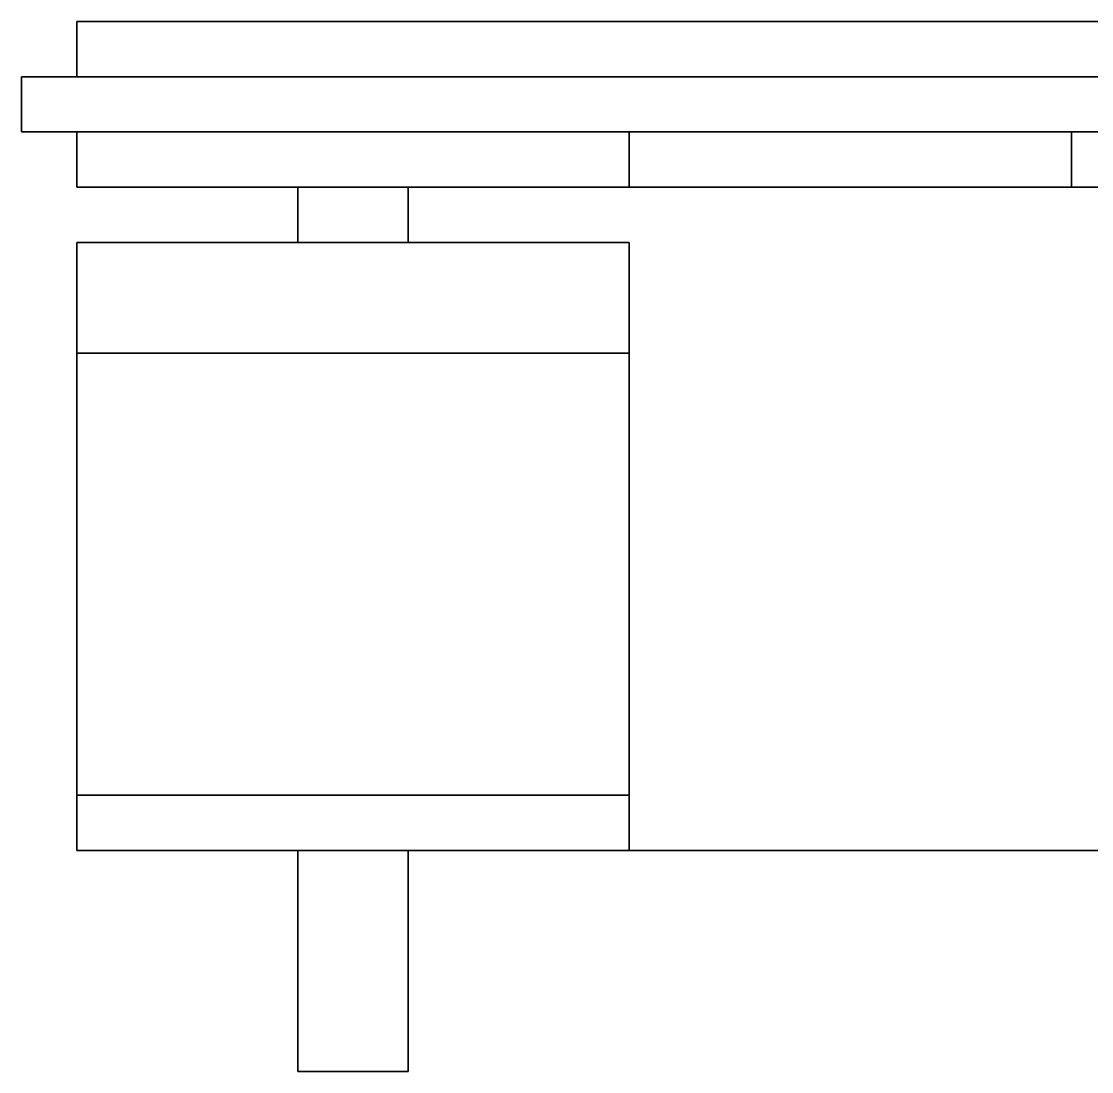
# Model space of a CAD drawing. Extents: x -42728 to 99010, y -18674 to 47645.
# Drawn here: x 70475 to 71017, y 30794 to 31326 of the extents above; entities that cross this region are included whole.
import ezdxf

# ---------------------------------------------------------------- set-up
doc = ezdxf.new("R2010")
doc.units = 0
doc.header["$LTSCALE"] = 100
doc.header["$MEASUREMENT"] = 0
doc.layers.get('0').update_dxf_attribs({"linetype": 'CONTINUOUS'})
doc.layers.add('00-ELE', color=2, linetype='CONTINUOUS')

# ---------------------------------------------------------------- blocks, each defined once
blk = doc.blocks.new('A$C41E8769F')
at = {"color": 7, "linetype": 'Continuous'}
for p, q in [((43, 19), (1, 19)), ((1, 19), (1, 19)), ((1, 19), (37, 19)), ((1, 18), (1, 19)), ((1, 19), (1, 19)), ((1, 19), (1, 18)), ((1, 19), (37, 19)), ((1, 19), (1, 18)), ((1, 19), (1, 19)), ((1, 19), (1, 19)), ((1, 19), (1, 19)), ((1, 19), (1, 19)), ((1, 19), (1, 18)), ((1, 19), (1, 19)), ((1, 19), (1, 19)), ((1, 19), (1, 18)), ((1, 18), (1, 19)), ((1, 18), (1, 19)), ((1, 19), (1, 19)), ((1, 19), (1, 19)), ((1, 19), (1, 19)), ((1, 19), (1, 19)), ((43, 19), (1, 19)), ((1, 18), (1, 19)), ((1, 19), (1, 19)), ((1, 19), (1, 19)), ((1, 19), (1, 19)), ((1, 19), (1, 19)), ((1, 19), (1, 18)), ((1, 19), (1, 19)), ((1, 19), (1, 19)), ((1, 19), (1, 18)), ((1, 18), (1, 19)), ((1, 18), (1, 19)), ((1, 19), (1, 19)), ((1, 19), (1, 19)), ((1, 19), (1, 19)), ((1, 19), (1, 19)), ((0, 18), (0, 18)), ((0, 18), (0, 18)), ((0, 18), (0, 18)), ((0, 18), (0, 18)), ((0, 18), (0, 18)), ((0, 18), (0, 18)), ((0, 18), (0, 18)), ((0, 18), (0, 18)), ((0, 18), (0, 18)), ((0, 18), (0, 18)), ((0, 18), (0, 18)), ((0, 18), (0, 18)), ((0, 18), (0, 18)), ((1, 18), (0, 18)), ((0, 18), (0, 18)), ((0, 18), (1, 18)), ((0, 18), (0, 18)), ((0, 18), (0, 18)), ((0, 18), (0, 18)), ((0, 17), (0, 18)), ((0, 17), (0, 18)), ((0, 18), (0, 18)), ((1, 18), (0, 18)), ((0, 18), (0, 18)), ((0, 18), (1, 18)), ((0, 18), (0, 18)), ((0, 18), (0, 18)), ((0, 18), (0, 18)), ((0, 18), (0, 18)), ((1, 18), (0, 18)), ((1, 18), (0, 18)), ((0, 18), (0, 18)), ((0, 18), (0, 17)), ((0, 17), (0, 18)), ((0, 17), (0, 18)), ((0, 18), (0, 18)), ((1, 18), (0, 18)), ((1, 18), (0, 18)), ((0, 18), (1, 18)), ((1, 18), (0, 18)), ((1, 18), (0, 18)), ((0, 18), (0, 18)), ((1, 18), (0, 18)), ((0, 18), (1, 18)), ((1, 18), (0, 18)), ((0, 18), (0, 18)), ((0, 18), (1, 18)), ((1, 18), (0, 18)), ((0, 18), (0, 18)), ((0, 18), (0, 18)), ((0, 18), (1, 18)), ((0, 18), (0, 18)), ((0, 18), (0, 18)), ((0, 18), (0, 18)), ((0, 18), (0, 18)), ((0, 18), (0, 18)), ((0, 18), (0, 18)), ((0, 18), (0, 18)), ((0, 18), (0, 18)), ((0, 18), (0, 18)), ((0, 18), (0, 18)), ((0, 18), (0, 18)), ((0, 18), (0, 18)), ((0, 18), (0, 18)), ((0, 18), (0, 18)), ((0, 18), (0, 18)), ((0, 18), (0, 18)), ((0, 18), (0, 18)), ((0, 18), (0, 18)), ((0, 18), (0, 18)), ((0, 18), (0, 18)), ((0, 18), (0, 18)), ((1, 18), (0, 18)), ((0, 18), (0, 18)), ((0, 18), (0, 18)), ((0, 18), (1, 18)), ((0, 18), (0, 18)), ((0, 18), (0, 17)), ((0, 17), (0, 18)), ((0, 18), (0, 17)), ((0, 18), (1, 18)), ((1, 18), (0, 18)), ((1, 18), (0, 18)), ((1, 18), (0, 18)), ((1, 18), (0, 18)), ((0, 18), (0, 18)), ((0, 18), (1, 18)), ((1, 18), (0, 18)), ((1, 18), (0, 18)), ((0, 18), (0, 18)), ((0, 18), (1, 18)), ((0, 18), (0, 18)), ((0, 18), (0, 18)), ((0, 18), (1, 18)), ((1, 18), (0, 18)), ((0, 18), (0, 18)), ((0, 18), (0, 18)), ((0, 18), (0, 18)), ((0, 18), (0, 18)), ((0, 18), (0, 18)), ((0, 18), (0, 18)), ((0, 18), (1, 18)), ((1, 18), (0, 18)), ((0, 18), (0, 18)), ((0, 18), (0, 18)), ((0, 18), (0, 18)), ((0, 18), (0, 18)), ((0, 18), (0, 18)), ((0, 18), (0, 18)), ((0, 18), (0, 18)), ((0, 18), (0, 18)), ((0, 18), (0, 18)), ((0, 18), (0, 18)), ((0, 18), (0, 18)), ((1, 18), (1, 18)), ((1, 18), (1, 18)), ((1, 18), (1, 18)), ((1, 18), (1, 18)), ((1, 18), (38, 18)), ((38, 18), (1, 18)), ((1, 18), (1, 18)), ((1, 18), (1, 18)), ((1, 18), (1, 18)), ((1, 18), (1, 18)), ((1, 18), (1, 18)), ((1, 18), (1, 18)), ((1, 18), (38, 18)), ((1, 18), (1, 18)), ((1, 18), (1, 18)), ((1, 18), (1, 18)), ((11, 18), (1, 18)), ((1, 18), (1, 18)), ((1, 18), (1, 18)), ((1, 18), (1, 18)), ((1, 18), (11, 18)), ((38, 18), (1, 18)), ((1, 18), (1, 18)), ((38, 18), (1, 18)), ((1, 18), (1, 18)), ((1, 18), (38, 18)), ((38, 18), (1, 18)), ((1, 18), (38, 18)), ((1, 18), (1, 18)), ((1, 18), (1, 18)), ((1, 18), (1, 18)), ((1, 18), (1, 18)), ((1, 18), (1, 18)), ((1, 18), (1, 18)), ((1, 18), (1, 18)), ((1, 18), (1, 18)), ((1, 18), (1, 18)), ((1, 18), (1, 18)), ((1, 18), (1, 18)), ((1, 18), (1, 18)), ((1, 18), (1, 18)), ((1, 18), (1, 18)), ((1, 18), (1, 18)), ((1, 18), (1, 18)), ((1, 18), (1, 18)), ((1, 18), (1, 18)), ((1, 18), (1, 18)), ((1, 18), (1, 18)), ((1, 18), (1, 18)), ((1, 18), (1, 18)), ((1, 18), (1, 18)), ((1, 18), (1, 18)), ((1, 18), (1, 18)), ((1, 18), (1, 18)), ((1, 18), (1, 18)), ((1, 18), (1, 18)), ((1, 18), (1, 18)), ((1, 18), (1, 18)), ((1, 18), (1, 18)), ((1, 18), (1, 18)), ((1, 18), (1, 18)), ((1, 18), (1, 18)), ((1, 18), (1, 18)), ((1, 18), (1, 18)), ((1, 18), (1, 18)), ((1, 18), (1, 18)), ((1, 18), (1, 18)), ((1, 18), (43, 18)), ((43, 18), (1, 18)), ((1, 18), (1, 18)), ((1, 18), (1, 18)), ((1, 18), (1, 18)), ((1, 18), (1, 18)), ((1, 18), (1, 18)), ((43, 18), (1, 18)), ((43, 18), (1, 18)), ((1, 18), (43, 18)), ((1, 18), (1, 18)), ((1, 18), (1, 18)), ((1, 18), (1, 18)), ((1, 18), (1, 18)), ((1, 18), (1, 18)), ((1, 18), (1, 18)), ((1, 18), (43, 18)), ((1, 18), (1, 18)), ((1, 18), (43, 18)), ((43, 18), (1, 18)), ((1, 18), (43, 18)), ((1, 18), (1, 18)), ((1, 18), (1, 18)), ((43, 18), (1, 18)), ((1, 18), (1, 18)), ((1, 18), (1, 18)), ((1, 18), (1, 18)), ((1, 18), (1, 18)), ((1, 18), (1, 18)), ((1, 18), (1, 18)), ((1, 18), (1, 18)), ((1, 18), (1, 18)), ((1, 18), (1, 18)), ((1, 18), (1, 18)), ((1, 18), (1, 18)), ((1, 18), (1, 18)), ((1, 18), (1, 18)), ((1, 18), (1, 18)), ((1, 18), (1, 18)), ((1, 18), (1, 18)), ((1, 18), (1, 18)), ((1, 18), (1, 18)), ((1, 18), (1, 18)), ((1, 18), (1, 18)), ((1, 18), (1, 18)), ((1, 18), (1, 18)), ((1, 18), (1, 18)), ((1, 18), (1, 18)), ((1, 18), (1, 18)), ((1, 18), (1, 18)), ((1, 18), (1, 18)), ((1, 18), (1, 18)), ((1, 18), (1, 18)), ((1, 18), (1, 18)), ((1, 18), (1, 18)), ((1, 18), (1, 18)), ((1, 18), (1, 18)), ((1, 18), (1, 18)), ((1, 18), (1, 18)), ((1, 18), (1, 18)), ((1, 18), (1, 18)), ((6, 18), (5, 18)), ((5, 18), (6, 18)), ((5, 18), (5, 18)), ((5, 18), (5, 18)), ((5, 18), (5, 18)), ((5, 18), (5, 18)), ((5, 18), (5, 18)), ((7, 18), (5, 18)), ((5, 18), (6, 18)), ((5, 18), (7, 18)), ((7, 18), (5, 18)), ((5, 18), (7, 18)), ((5, 18), (6, 18)), ((6, 18), (6, 18)), ((6, 18), (6, 18)), ((6, 18), (6, 18)), ((7, 18), (7, 18)), ((7, 18), (7, 18)), ((7, 18), (7, 18)), ((11, 18), (11, 18)), ((19, 18), (11, 18)), ((19, 18), (11, 18)), ((11, 18), (11, 18)), ((19, 18), (11, 18)), ((11, 18), (11, 18)), ((11, 18), (11, 18)), ((11, 18), (11, 18)), ((11, 18), (11, 18)), ((11, 18), (19, 18)), ((11, 18), (11, 18)), ((19, 18), (11, 18)), ((11, 18), (11, 18)), ((19, 18), (11, 18)), ((19, 18), (19, 18)), ((19, 18), (28, 18)), ((28, 18), (19, 18)), ((19, 18), (19, 18)), ((19, 18), (19, 18)), ((19, 18), (19, 18)), ((19, 18), (19, 18)), ((19, 18), (19, 18)), ((0, 17), (0, 17)), ((0, 17), (0, 17)), ((0, 17), (0, 17)), ((0, 17), (0, 17)), ((0, 17), (0, 17)), ((0, 17), (1, 17)), ((1, 17), (0, 17)), ((0, 17), (0, 17)), ((1, 17), (0, 17)), ((0, 17), (0, 17)), ((1, 17), (0, 17)), ((0, 17), (1, 17)), ((1, 17), (0, 17)), ((0, 17), (0, 17)), ((0, 17), (0, 17)), ((0, 17), (1, 17)), ((1, 17), (0, 17)), ((0, 17), (1, 17)), ((1, 17), (0, 17)), ((0, 17), (0, 17)), ((0, 17), (1, 17)), ((0, 17), (0, 17)), ((0, 17), (0, 17)), ((0, 17), (0, 17)), ((0, 17), (0, 17)), ((0, 17), (0, 17)), ((0, 17), (0, 17)), ((0, 17), (0, 17)), ((0, 17), (0, 17)), ((0, 17), (0, 17)), ((1, 17), (0, 17)), ((0, 17), (0, 17)), ((0, 17), (0, 17)), ((0, 17), (1, 17)), ((0, 17), (0, 17)), ((0, 17), (0, 17)), ((0, 17), (0, 17)), ((0, 17), (0, 17)), ((0, 17), (0, 17)), ((0, 17), (0, 17)), ((0, 17), (1, 17)), ((1, 17), (0, 17)), ((0, 17), (0, 17)), ((0, 17), (0, 17)), ((0, 17), (1, 17)), ((1, 17), (0, 17)), ((0, 17), (0, 17)), ((0, 17), (1, 17)), ((1, 17), (0, 17)), ((0, 17), (1, 17)), ((0, 17), (0, 17)), ((0, 17), (0, 17)), ((0, 17), (1, 17)), ((1, 17), (0, 17)), ((0, 17), (0, 17)), ((0, 17), (0, 17)), ((0, 17), (0, 17)), ((0, 17), (0, 17)), ((0, 17), (0, 17)), ((0, 17), (0, 17)), ((0, 17), (0, 17)), ((0, 17), (0, 17)), ((0, 17), (0, 17)), ((0, 17), (0, 17)), ((0, 17), (0, 17)), ((0, 17), (0, 17)), ((0, 17), (0, 17)), ((0, 17), (0, 17)), ((0, 17), (1, 17)), ((0, 17), (0, 17)), ((0, 17), (0, 17)), ((0, 17), (0, 17)), ((0, 17), (1, 17)), ((1, 16), (1, 17)), ((1, 17), (1, 17)), ((1, 16), (1, 17)), ((1, 17), (1, 17)), ((1, 17), (1, 17)), ((1, 17), (1, 17)), ((1, 17), (11, 17)), ((1, 17), (1, 17)), ((1, 17), (11, 17)), ((1, 17), (1, 17)), ((1, 17), (11, 17)), ((1, 16), (1, 17)), ((1, 17), (11, 17)), ((11, 17), (1, 17)), ((11, 17), (1, 17)), ((1, 17), (1, 17)), ((1, 17), (1, 17)), ((1, 17), (1, 17)), ((1, 17), (1, 17)), ((1, 17), (1, 17)), ((1, 17), (1, 17)), ((1, 17), (1, 17)), ((1, 17), (1, 17)), ((1, 17), (1, 17)), ((1, 17), (1, 17)), ((1, 17), (1, 17)), ((1, 17), (1, 17)), ((1, 17), (1, 17)), ((1, 17), (1, 17)), ((1, 17), (1, 17)), ((1, 17), (1, 17)), ((1, 16), (1, 17)), ((1, 17), (1, 17)), ((1, 17), (1, 17)), ((1, 17), (1, 16)), ((1, 16), (1, 17)), ((1, 16), (1, 17)), ((1, 17), (1, 17)), ((1, 17), (1, 17)), ((1, 17), (1, 17)), ((1, 17), (1, 17)), ((1, 17), (1, 17)), ((1, 17), (1, 17)), ((1, 17), (1, 17)), ((1, 17), (1, 17)), ((1, 17), (1, 17)), ((1, 17), (1, 17)), ((1, 17), (1, 17)), ((1, 17), (1, 17)), ((1, 17), (1, 17)), ((1, 17), (1, 17)), ((1, 17), (1, 17)), ((1, 17), (1, 17)), ((1, 17), (1, 17)), ((1, 17), (1, 17)), ((1, 17), (1, 17)), ((1, 17), (1, 17)), ((43, 17), (1, 17)), ((43, 17), (1, 17)), ((1, 17), (1, 17)), ((1, 16), (1, 17)), ((1, 17), (1, 17)), ((1, 17), (43, 17)), ((43, 17), (1, 17)), ((1, 17), (1, 17)), ((1, 17), (1, 17)), ((1, 17), (43, 17)), ((1, 17), (43, 17)), ((1, 17), (1, 17)), ((1, 17), (1, 17)), ((1, 17), (1, 17)), ((1, 17), (1, 17)), ((1, 17), (1, 17)), ((1, 17), (1, 17)), ((1, 17), (1, 17)), ((1, 17), (1, 17)), ((1, 17), (1, 17)), ((1, 17), (1, 17)), ((1, 17), (1, 17)), ((1, 17), (1, 17)), ((1, 17), (1, 17)), ((1, 17), (1, 17)), ((1, 17), (1, 17)), ((1, 16), (1, 17)), ((1, 17), (1, 17)), ((1, 17), (1, 17)), ((1, 17), (1, 16)), ((1, 16), (1, 17)), ((1, 16), (1, 17)), ((1, 17), (1, 17)), ((1, 17), (1, 17)), ((1, 17), (1, 17)), ((1, 17), (1, 17)), ((1, 17), (1, 17)), ((1, 17), (1, 17)), ((1, 17), (1, 17)), ((1, 17), (1, 17)), ((1, 17), (1, 17)), ((1, 17), (1, 17)), ((1, 17), (1, 17)), ((1, 17), (1, 17)), ((1, 17), (1, 17)), ((1, 17), (1, 17)), ((1, 17), (1, 17)), ((1, 17), (1, 17)), ((1, 17), (1, 17)), ((1, 17), (1, 17)), ((1, 17), (1, 17)), ((1, 17), (1, 17)), ((11, 16), (11, 17)), ((11, 17), (11, 17)), ((11, 17), (11, 17)), ((11, 17), (19, 17)), ((11, 17), (11, 17)), ((11, 17), (11, 17)), ((11, 16), (11, 17)), ((11, 17), (11, 17)), ((11, 17), (11, 17)), ((11, 17), (11, 17)), ((11, 17), (11, 17)), ((11, 17), (19, 17)), ((19, 17), (11, 17)), ((11, 17), (11, 17)), ((19, 17), (11, 17)), ((11, 17), (11, 16)), ((11, 16), (11, 17)), ((11, 17), (11, 17)), ((11, 17), (19, 17)), ((19, 17), (11, 17)), ((28, 17), (19, 17)), ((28, 17), (19, 17)), ((19, 17), (19, 17)), ((19, 17), (28, 17)), ((19, 17), (19, 16)), ((19, 17), (19, 17)), ((19, 17), (28, 17)), ((28, 17), (19, 17)), ((19, 17), (19, 17)), ((19, 17), (28, 17)), ((19, 17), (19, 17)), ((19, 17), (19, 17)), ((19, 17), (19, 17)), ((19, 17), (19, 17)), ((19, 17), (19, 17)), ((19, 17), (19, 17)), ((19, 17), (19, 16)), ((19, 17), (19, 16)), ((19, 16), (19, 17)), ((19, 17), (19, 17)), ((19, 17), (19, 17)), ((1, 16), (1, 16)), ((1, 16), (1, 16)), ((1, 16), (43, 16)), ((1, 16), (1, 16)), ((1, 16), (1, 16)), ((11, 16), (1, 16)), ((1, 16), (11, 16)), ((1, 16), (1, 16)), ((1, 16), (1, 16)), ((1, 16), (1, 16)), ((1, 16), (1, 16)), ((1, 16), (1, 16)), ((1, 16), (1, 16)), ((1, 16), (1, 16)), ((1, 16), (1, 16)), ((1, 16), (1, 16)), ((1, 16), (43, 16)), ((1, 16), (1, 16)), ((1, 16), (1, 16)), ((1, 16), (1, 16)), ((1, 16), (1, 16)), ((1, 16), (1, 16)), ((1, 16), (1, 16)), ((1, 16), (1, 16)), ((1, 16), (1, 16)), ((1, 16), (1, 16)), ((5, 16), (7, 16)), ((5, 15), (5, 16)), ((5, 16), (5, 16)), ((5, 16), (5, 16)), ((5, 16), (5, 16)), ((5, 16), (5, 15)), ((5, 16), (5, 16)), ((5, 16), (5, 16)), ((5, 16), (5, 16)), ((5, 16), (5, 16)), ((5, 16), (5, 16)), ((7, 16), (5, 16)), ((7, 16), (5, 16)), ((7, 16), (5, 16)), ((41, 16), (7, 16)), ((7, 16), (7, 16)), ((7, 16), (41, 16)), ((7, 16), (7, 16)), ((7, 16), (7, 16)), ((7, 16), (7, 16)), ((7, 16), (7, 15)), ((7, 15), (7, 16)), ((7, 16), (7, 16)), ((7, 16), (7, 16)), ((7, 16), (7, 16)), ((7, 16), (7, 16)), ((7, 16), (7, 16)), ((7, 16), (41, 16)), ((7, 16), (7, 16)), ((7, 16), (41, 16)), ((19, 16), (11, 16)), ((11, 16), (19, 16)), ((11, 16), (11, 16)), ((11, 16), (11, 16)), ((19, 16), (11, 16)), ((11, 16), (11, 16)), ((11, 16), (11, 16)), ((11, 16), (11, 16)), ((19, 16), (11, 16)), ((19, 16), (11, 16)), ((11, 16), (11, 16)), ((11, 16), (11, 16)), ((11, 16), (19, 16)), ((11, 16), (11, 16)), ((19, 16), (19, 16)), ((19, 16), (28, 16)), ((19, 16), (19, 16)), ((19, 16), (19, 16)), ((19, 16), (28, 16)), ((19, 16), (19, 16)), ((19, 16), (19, 16)), ((19, 16), (19, 16)), ((19, 16), (19, 16)), ((19, 16), (19, 16)), ((19, 16), (19, 16)), ((1, 13), (1, 15)), ((1, 15), (1, 13)), ((1, 15), (1, 15)), ((1, 15), (1, 15)), ((1, 15), (1, 15)), ((1, 15), (1, 15)), ((1, 15), (1, 15)), ((1, 15), (1, 15)), ((1, 15), (1, 15)), ((1, 15), (11, 15)), ((1, 15), (1, 15)), ((1, 15), (11, 15)), ((1, 13), (1, 15)), ((1, 15), (11, 15)), ((1, 15), (1, 13)), ((11, 15), (1, 15)), ((11, 15), (1, 15)), ((1, 15), (1, 15)), ((1, 15), (1, 15)), ((1, 15), (11, 15)), ((1, 15), (1, 15)), ((1, 15), (11, 15)), ((11, 15), (1, 15)), ((1, 15), (1, 15)), ((1, 15), (11, 15)), ((1, 15), (1, 15)), ((1, 15), (1, 13)), ((1, 13), (1, 15)), ((1, 15), (1, 15)), ((1, 15), (1, 13)), ((1, 13), (1, 15)), ((1, 15), (1, 15)), ((1, 15), (1, 15)), ((1, 15), (1, 13)), ((1, 13), (1, 15)), ((1, 15), (1, 15)), ((1, 15), (1, 13)), ((1, 15), (1, 15)), ((1, 15), (1, 15)), ((1, 15), (1, 13)), ((1, 13), (1, 15)), ((1, 15), (1, 13)), ((1, 15), (1, 15)), ((1, 15), (1, 15)), ((1, 15), (1, 13)), ((1, 13), (1, 15)), ((1, 15), (1, 13)), ((1, 15), (1, 15)), ((1, 15), (1, 15)), ((1, 15), (1, 15)), ((1, 15), (1, 15)), ((1, 15), (1, 15)), ((1, 15), (1, 15)), ((1, 15), (1, 15)), ((1, 15), (1, 15)), ((1, 15), (1, 15)), ((1, 15), (1, 15)), ((1, 15), (1, 15)), ((1, 15), (1, 15)), ((1, 15), (1, 15)), ((1, 15), (1, 15)), ((1, 15), (1, 15)), ((1, 15), (1, 15)), ((1, 15), (1, 15)), ((11, 15), (1, 15)), ((1, 13), (1, 15)), ((1, 15), (1, 15)), ((1, 15), (11, 15)), ((11, 15), (1, 15)), ((1, 13), (1, 15)), ((1, 13), (1, 15)), ((1, 15), (1, 15)), ((1, 15), (1, 13)), ((1, 13), (1, 15)), ((1, 15), (1, 15)), ((1, 15), (1, 13)), ((1, 13), (1, 15)), ((1, 15), (1, 15)), ((1, 15), (1, 13)), ((1, 15), (1, 15)), ((1, 15), (1, 15)), ((1, 15), (1, 13)), ((1, 13), (1, 15)), ((1, 15), (1, 15)), ((1, 15), (1, 15)), ((1, 15), (1, 13)), ((1, 15), (1, 15)), ((1, 15), (1, 15)), ((1, 15), (1, 15)), ((1, 15), (1, 15)), ((1, 15), (1, 15)), ((1, 15), (1, 15)), ((1, 15), (1, 15)), ((1, 15), (1, 15)), ((1, 15), (1, 15)), ((1, 15), (1, 15)), ((1, 15), (1, 15)), ((1, 15), (1, 15)), ((1, 15), (1, 15)), ((1, 15), (1, 15)), ((1, 15), (1, 15)), ((1, 15), (1, 15)), ((1, 15), (1, 15)), ((5, 15), (5, 15)), ((5, 15), (5, 15)), ((5, 15), (5, 15)), ((5, 15), (7, 15)), ((6, 15), (5, 15)), ((5, 15), (6, 15)), ((5, 15), (5, 15)), ((5, 15), (5, 15)), ((5, 15), (7, 15)), ((5, 15), (5, 15)), ((5, 15), (5, 15)), ((5, 15), (5, 15)), ((5, 15), (5, 15)), ((5, 15), (7, 15)), ((5, 15), (6, 15)), ((5, 15), (6, 15)), ((5, 15), (7, 15)), ((6, 15), (6, 15)), ((6, 15), (6, 15)), ((6, 15), (6, 15)), ((7, 15), (7, 15)), ((7, 15), (7, 15)), ((7, 15), (7, 15)), ((7, 15), (7, 15)), ((7, 15), (7, 15)), ((7, 15), (7, 15)), ((7, 15), (7, 15)), ((7, 15), (7, 15)), ((11, 15), (11, 15)), ((11, 15), (11, 15)), ((11, 15), (11, 15)), ((11, 15), (11, 15)), ((11, 15), (11, 15)), ((11, 15), (11, 13)), ((11, 13), (11, 15)), ((11, 15), (11, 15)), ((11, 15), (11, 15)), ((11, 13), (11, 15)), ((11, 13), (11, 15)), ((11, 15), (11, 13)), ((11, 15), (11, 13)), ((11, 15), (11, 15)), ((11, 15), (11, 15)), ((11, 15), (11, 15)), ((11, 15), (11, 15)), ((11, 15), (11, 13)), ((11, 13), (11, 15)), ((11, 15), (11, 15)), ((11, 13), (11, 15)), ((11, 15), (11, 13)), ((11, 15), (11, 15)), ((11, 15), (11, 15)), ((11, 15), (11, 13)), ((11, 13), (11, 15)), ((11, 15), (11, 15)), ((11, 15), (11, 13)), ((11, 13), (11, 15)), ((11, 13), (11, 15)), ((11, 15), (11, 15)), ((11, 15), (11, 15)), ((11, 15), (11, 15)), ((11, 15), (11, 15)), ((11, 15), (11, 13)), ((11, 13), (11, 15)), ((11, 15), (11, 15)), ((11, 15), (11, 15)), ((11, 15), (11, 15)), ((11, 15), (11, 15)), ((11, 15), (11, 15)), ((11, 15), (11, 15)), ((11, 15), (11, 15)), ((11, 15), (11, 15)), ((11, 15), (11, 15)), ((11, 15), (11, 15)), ((11, 15), (11, 15)), ((11, 15), (11, 15)), ((11, 15), (11, 15)), ((11, 15), (11, 15)), ((11, 15), (11, 15)), ((11, 15), (11, 15)), ((11, 15), (11, 15)), ((11, 15), (11, 13)), ((11, 15), (11, 15)), ((11, 15), (11, 13)), ((11, 15), (11, 15)), ((11, 15), (11, 15)), ((11, 15), (11, 13)), ((11, 13), (11, 15)), ((11, 15), (11, 15)), ((11, 15), (11, 15)), ((11, 15), (11, 13)), ((11, 13), (11, 15)), ((11, 15), (11, 15)), ((11, 15), (11, 15)), ((11, 15), (11, 13)), ((11, 15), (11, 15)), ((11, 15), (11, 13)), ((11, 13), (11, 15)), ((11, 15), (11, 15)), ((11, 15), (11, 13)), ((11, 13), (11, 15)), ((11, 15), (11, 15)), ((11, 15), (11, 15)), ((11, 15), (11, 15)), ((11, 15), (11, 15)), ((11, 15), (11, 15)), ((11, 15), (11, 15)), ((11, 15), (11, 15)), ((11, 15), (11, 15)), ((11, 15), (11, 15)), ((11, 15), (11, 15)), ((11, 15), (11, 15)), ((11, 15), (11, 15)), ((11, 15), (11, 15)), ((11, 15), (11, 15)), ((11, 15), (11, 15)), ((11, 15), (11, 15)), ((11, 15), (11, 15)), ((1, 5), (1, 13)), ((1, 5), (1, 13)), ((1, 13), (1, 13)), ((11, 13), (1, 13)), ((1, 5), (1, 13)), ((1, 13), (1, 5)), ((11, 13), (1, 13)), ((1, 13), (1, 5)), ((1, 13), (1, 13)), ((1, 13), (1, 5)), ((1, 5), (1, 13)), ((1, 13), (1, 5)), ((1, 13), (1, 13)), ((1, 13), (1, 13)), ((1, 13), (1, 5)), ((1, 5), (1, 13)), ((1, 13), (1, 13)), ((1, 13), (1, 13)), ((1, 13), (1, 5)), ((11, 13), (1, 13)), ((1, 5), (1, 13)), ((1, 13), (1, 13)), ((1, 13), (11, 13)), ((1, 5), (1, 13)), ((1, 13), (1, 13)), ((1, 13), (1, 5)), ((1, 5), (1, 13)), ((1, 13), (1, 13)), ((1, 13), (1, 13)), ((1, 13), (1, 5)), ((1, 13), (1, 13)), ((1, 13), (1, 5)), ((1, 13), (1, 5)), ((1, 13), (1, 13)), ((1, 13), (1, 13)), ((1, 13), (1, 13)), ((1, 13), (1, 4)), ((1, 4), (1, 13)), ((1, 13), (11, 13)), ((1, 13), (1, 4)), ((1, 4), (1, 13)), ((1, 13), (1, 13)), ((1, 13), (1, 4)), ((1, 4), (1, 13)), ((1, 13), (1, 4)), ((1, 13), (1, 13)), ((1, 13), (1, 4)), ((1, 4), (1, 13)), ((1, 13), (1, 4)), ((1, 13), (1, 13)), ((1, 13), (1, 13)), ((1, 13), (1, 13)), ((1, 13), (1, 13)), ((1, 13), (1, 13)), ((1, 13), (1, 13)), ((1, 13), (1, 13)), ((11, 13), (1, 13)), ((1, 13), (1, 13)), ((1, 13), (11, 13)), ((1, 13), (1, 13)), ((11, 13), (1, 13)), ((1, 13), (1, 13)), ((1, 13), (1, 13)), ((1, 13), (11, 13)), ((1, 13), (1, 13)), ((1, 13), (1, 13)), ((1, 13), (1, 13)), ((1, 13), (1, 13)), ((1, 13), (1, 13)), ((1, 13), (1, 13)), ((1, 13), (1, 13)), ((1, 13), (1, 13)), ((1, 13), (1, 13)), ((1, 13), (1, 13)), ((1, 13), (1, 13)), ((1, 13), (1, 13)), ((1, 13), (1, 13)), ((1, 13), (1, 13)), ((1, 13), (1, 13)), ((1, 13), (1, 13)), ((1, 13), (1, 13)), ((1, 13), (1, 13)), ((1, 13), (1, 13)), ((1, 13), (1, 13)), ((11, 13), (1, 13)), ((1, 13), (1, 13)), ((1, 13), (11, 13)), ((1, 13), (1, 13)), ((1, 13), (1, 13)), ((1, 13), (1, 13)), ((1, 13), (1, 13)), ((1, 13), (1, 13)), ((1, 13), (1, 13)), ((1, 13), (1, 13)), ((1, 13), (1, 13)), ((1, 13), (1, 13)), ((1, 13), (1, 13)), ((1, 13), (1, 13)), ((1, 13), (1, 13)), ((1, 13), (1, 13)), ((1, 13), (1, 13)), ((1, 13), (1, 13)), ((1, 13), (1, 13)), ((1, 13), (1, 13)), ((1, 13), (1, 13)), ((1, 13), (1, 13)), ((1, 13), (1, 13)), ((1, 13), (1, 13)), ((1, 13), (1, 13)), ((1, 13), (1, 13)), ((1, 13), (1, 13)), ((1, 13), (1, 13)), ((1, 13), (11, 13)), ((1, 13), (1, 13)), ((1, 13), (1, 13)), ((1, 13), (1, 13)), ((1, 13), (1, 13)), ((1, 13), (1, 13)), ((1, 13), (1, 13)), ((11, 13), (1, 13)), ((1, 13), (11, 13)), ((1, 13), (1, 13)), ((1, 13), (1, 13)), ((1, 13), (1, 13)), ((1, 13), (1, 13)), ((1, 13), (1, 13)), ((1, 13), (1, 13)), ((1, 13), (1, 13)), ((1, 13), (1, 13)), ((1, 13), (1, 13)), ((1, 13), (1, 13)), ((1, 13), (1, 13)), ((1, 13), (1, 13)), ((1, 13), (1, 13)), ((1, 13), (1, 13)), ((1, 13), (1, 13)), ((1, 13), (1, 13)), ((1, 13), (1, 13)), ((1, 13), (1, 13)), ((1, 13), (1, 13)), ((1, 13), (1, 13)), ((1, 13), (1, 13)), ((11, 13), (1, 13)), ((1, 13), (1, 13)), ((1, 13), (1, 13)), ((1, 13), (1, 13)), ((1, 13), (1, 13)), ((1, 13), (1, 13)), ((1, 13), (1, 13)), ((1, 13), (1, 13)), ((1, 13), (1, 13)), ((1, 13), (1, 13)), ((1, 13), (1, 13)), ((1, 13), (1, 13)), ((1, 13), (1, 13)), ((1, 13), (1, 13)), ((1, 13), (1, 13)), ((1, 13), (1, 13)), ((1, 13), (1, 13)), ((1, 13), (1, 13)), ((1, 13), (1, 13)), ((1, 13), (1, 13)), ((1, 13), (1, 13)), ((1, 13), (1, 13)), ((1, 13), (1, 13)), ((1, 13), (1, 13)), ((1, 13), (1, 13)), ((1, 13), (1, 13)), ((1, 13), (1, 13)), ((1, 13), (1, 13)), ((1, 13), (1, 13)), ((1, 13), (1, 13)), ((1, 13), (1, 13)), ((1, 13), (1, 13)), ((1, 13), (1, 13)), ((1, 13), (1, 13)), ((1, 13), (1, 13)), ((1, 13), (1, 13)), ((1, 13), (1, 13)), ((1, 13), (1, 13)), ((1, 13), (1, 13)), ((1, 13), (1, 13)), ((1, 13), (1, 13)), ((1, 13), (1, 13)), ((1, 13), (1, 13)), ((11, 13), (1, 13)), ((1, 13), (1, 13)), ((1, 13), (1, 13)), ((1, 13), (1, 13)), ((1, 13), (1, 13)), ((1, 13), (1, 13)), ((1, 13), (1, 13)), ((1, 13), (1, 13)), ((11, 13), (11, 5)), ((11, 13), (11, 13)), ((11, 13), (11, 5)), ((11, 5), (11, 13)), ((11, 5), (11, 13)), ((11, 13), (11, 13)), ((11, 13), (11, 5)), ((11, 5), (11, 13)), ((11, 13), (11, 5)), ((11, 13), (11, 13)), ((11, 13), (11, 13)), ((11, 13), (11, 5)), ((11, 5), (11, 13)), ((11, 5), (11, 13)), ((11, 13), (11, 13)), ((11, 13), (11, 13)), ((11, 5), (11, 13)), ((11, 13), (11, 13)), ((11, 13), (11, 13)), ((11, 13), (11, 5)), ((11, 5), (11, 13)), ((11, 5), (11, 13)), ((11, 13), (11, 13)), ((11, 13), (11, 12)), ((11, 5), (11, 13)), ((11, 13), (11, 13)), ((11, 13), (11, 13)), ((11, 13), (11, 5)), ((11, 13), (11, 13)), ((11, 13), (11, 13)), ((11, 13), (11, 5)), ((11, 5), (11, 13)), ((11, 5), (11, 13)), ((11, 5), (11, 13)), ((11, 13), (11, 13)), ((11, 5), (11, 13)), ((11, 5), (11, 13)), ((11, 13), (11, 13)), ((11, 13), (11, 5)), ((11, 5), (11, 13)), ((11, 5), (11, 13)), ((11, 5), (11, 13)), ((11, 13), (11, 13)), ((11, 5), (11, 13)), ((11, 13), (11, 13)), ((11, 13), (11, 5)), ((11, 5), (11, 13)), ((11, 13), (11, 13)), ((11, 13), (11, 5)), ((11, 5), (11, 13)), ((11, 13), (11, 5)), ((11, 13), (11, 5)), ((11, 13), (11, 13)), ((11, 13), (11, 5)), ((11, 5), (11, 13)), ((11, 13), (11, 13)), ((11, 13), (11, 13)), ((11, 13), (11, 5)), ((11, 4), (11, 13)), ((11, 13), (11, 13)), ((11, 13), (11, 13)), ((11, 13), (11, 4)), ((11, 13), (11, 4)), ((11, 13), (11, 13)), ((11, 13), (11, 4)), ((11, 4), (11, 13)), ((11, 13), (11, 13)), ((11, 13), (11, 13)), ((11, 13), (11, 4)), ((11, 4), (11, 13)), ((11, 4), (11, 13)), ((11, 13), (11, 13)), ((11, 13), (11, 4)), ((11, 13), (11, 13)), ((11, 13), (11, 4)), ((11, 13), (11, 13)), ((11, 13), (11, 9)), ((11, 9), (11, 13)), ((11, 13), (11, 9)), ((11, 9), (11, 13)), ((11, 13), (11, 13)), ((11, 13), (11, 12)), ((11, 13), (11, 9)), ((11, 13), (11, 13)), ((11, 13), (11, 9)), ((11, 9), (11, 13)), ((11, 13), (11, 13)), ((11, 13), (11, 13)), ((11, 13), (11, 13)), ((11, 13), (11, 9)), ((11, 13), (11, 13)), ((11, 13), (11, 13)), ((11, 13), (11, 13)), ((11, 13), (11, 13)), ((11, 13), (11, 13)), ((11, 13), (11, 13)), ((11, 13), (11, 13)), ((11, 13), (11, 13)), ((11, 13), (11, 13)), ((11, 13), (11, 13)), ((11, 13), (11, 13)), ((11, 13), (11, 13)), ((11, 13), (11, 13)), ((11, 13), (11, 13)), ((11, 13), (11, 13)), ((11, 13), (11, 13)), ((11, 13), (11, 13)), ((11, 13), (11, 13)), ((11, 13), (11, 13)), ((11, 13), (11, 13)), ((11, 13), (11, 13)), ((11, 13), (11, 13)), ((11, 13), (11, 13)), ((11, 13), (11, 13)), ((11, 13), (11, 13)), ((11, 13), (11, 13)), ((11, 13), (11, 13)), ((11, 13), (11, 13)), ((11, 13), (11, 13)), ((11, 13), (11, 13)), ((11, 13), (11, 13)), ((11, 13), (11, 13)), ((11, 13), (11, 13)), ((11, 13), (11, 13)), ((11, 13), (11, 13)), ((11, 13), (11, 13)), ((11, 13), (11, 13)), ((11, 13), (11, 13)), ((11, 13), (11, 13)), ((11, 13), (11, 13)), ((11, 13), (11, 13)), ((11, 13), (11, 13)), ((11, 13), (11, 13)), ((11, 13), (11, 13)), ((11, 13), (11, 13)), ((11, 13), (11, 13)), ((11, 13), (11, 13)), ((11, 13), (11, 13)), ((11, 13), (11, 13)), ((11, 13), (11, 13)), ((11, 13), (11, 13)), ((11, 13), (11, 13)), ((11, 13), (11, 12)), ((11, 13), (11, 13)), ((11, 13), (11, 13)), ((11, 13), (11, 13)), ((11, 13), (11, 13)), ((11, 13), (11, 13)), ((11, 13), (11, 13)), ((11, 13), (11, 13)), ((11, 13), (11, 13)), ((11, 13), (11, 13)), ((11, 13), (11, 13)), ((11, 13), (11, 13)), ((11, 13), (11, 13)), ((11, 13), (11, 13)), ((11, 13), (11, 13)), ((11, 13), (11, 13)), ((11, 13), (11, 13)), ((11, 13), (11, 13)), ((11, 13), (11, 13)), ((11, 13), (11, 13)), ((11, 13), (11, 13)), ((11, 13), (11, 13)), ((11, 13), (11, 13)), ((11, 13), (11, 13)), ((11, 13), (11, 13)), ((11, 13), (11, 13)), ((11, 13), (11, 13)), ((11, 13), (11, 13)), ((11, 13), (11, 13)), ((11, 13), (11, 12)), ((11, 13), (11, 13)), ((11, 13), (11, 13)), ((11, 13), (11, 12)), ((11, 13), (11, 13)), ((11, 13), (11, 13)), ((11, 13), (11, 12)), ((11, 12), (11, 13)), ((11, 12), (11, 13)), ((11, 12), (11, 13)), ((11, 13), (11, 13)), ((11, 13), (11, 13)), ((11, 12), (11, 13)), ((11, 13), (11, 13)), ((11, 13), (11, 12)), ((11, 12), (11, 13)), ((11, 13), (11, 13)), ((11, 13), (11, 13)), ((11, 13), (11, 12)), ((11, 12), (11, 13)), ((11, 13), (11, 13)), ((11, 13), (11, 13)), ((11, 13), (11, 13)), ((11, 13), (11, 13)), ((11, 13), (11, 13)), ((11, 13), (11, 13)), ((11, 13), (11, 13)), ((11, 13), (11, 13)), ((11, 13), (11, 12)), ((11, 13), (11, 13)), ((11, 13), (11, 13)), ((11, 13), (11, 13)), ((11, 13), (11, 12)), ((11, 12), (11, 13)), ((11, 12), (11, 13)), ((11, 13), (11, 12)), ((11, 13), (11, 13)), ((11, 13), (11, 13)), ((11, 12), (11, 13)), ((11, 13), (11, 13)), ((11, 13), (11, 13)), ((11, 13), (11, 12)), ((11, 13), (11, 13)), ((11, 13), (11, 12)), ((11, 12), (11, 13)), ((11, 13), (11, 12)), ((11, 13), (11, 13)), ((11, 13), (11, 13)), ((11, 13), (11, 13)), ((11, 13), (11, 13)), ((11, 13), (11, 13)), ((11, 13), (11, 13)), ((11, 13), (11, 13)), ((11, 13), (11, 13)), ((11, 13), (11, 13)), ((11, 13), (11, 13)), ((11, 13), (11, 13)), ((11, 13), (11, 13)), ((11, 13), (11, 13)), ((11, 13), (11, 13)), ((11, 13), (11, 13)), ((11, 13), (11, 13)), ((11, 13), (11, 13)), ((11, 13), (11, 13)), ((11, 13), (11, 13)), ((11, 13), (11, 13)), ((11, 13), (11, 13)), ((11, 13), (11, 13)), ((11, 13), (11, 13)), ((11, 13), (11, 13)), ((11, 13), (11, 13)), ((11, 13), (11, 13)), ((11, 13), (11, 13)), ((11, 13), (11, 13)), ((11, 13), (11, 13)), ((11, 13), (11, 13)), ((11, 13), (11, 13)), ((11, 13), (11, 13)), ((11, 13), (11, 13)), ((11, 13), (11, 13)), ((11, 13), (11, 13)), ((11, 13), (11, 13)), ((11, 13), (11, 13)), ((11, 13), (11, 13)), ((11, 13), (11, 13)), ((11, 13), (11, 13)), ((11, 13), (11, 13)), ((11, 13), (11, 13)), ((11, 13), (11, 13)), ((11, 13), (11, 13)), ((11, 13), (11, 13)), ((11, 13), (11, 13)), ((11, 13), (11, 13)), ((11, 13), (11, 13)), ((11, 13), (11, 13)), ((11, 13), (11, 13)), ((11, 13), (11, 13)), ((11, 13), (11, 13)), ((11, 13), (11, 13)), ((11, 13), (11, 13)), ((11, 13), (11, 13)), ((11, 13), (11, 13)), ((11, 13), (11, 13)), ((11, 13), (11, 13)), ((11, 13), (11, 13)), ((11, 13), (11, 13)), ((11, 13), (11, 13)), ((11, 13), (11, 13)), ((11, 13), (11, 13)), ((11, 13), (11, 13)), ((11, 13), (11, 13)), ((11, 13), (11, 13)), ((11, 13), (11, 13)), ((11, 13), (11, 13)), ((11, 13), (11, 13)), ((11, 13), (11, 13)), ((11, 13), (11, 13)), ((11, 13), (11, 13)), ((11, 13), (11, 13)), ((11, 13), (11, 13)), ((11, 13), (11, 13)), ((11, 13), (11, 13)), ((11, 13), (11, 13)), ((11, 13), (11, 13)), ((11, 13), (11, 13)), ((11, 13), (11, 13)), ((11, 13), (11, 13)), ((11, 13), (11, 13)), ((11, 12), (11, 12)), ((11, 12), (11, 12)), ((11, 12), (11, 12)), ((11, 12), (11, 12)), ((11, 12), (11, 12)), ((11, 12), (11, 12)), ((11, 12), (11, 12)), ((11, 12), (11, 12)), ((11, 12), (11, 12)), ((11, 12), (11, 12)), ((11, 12), (11, 12)), ((11, 12), (11, 12)), ((11, 12), (11, 12)), ((11, 12), (11, 12)), ((11, 12), (11, 12)), ((11, 12), (11, 12)), ((11, 12), (11, 12)), ((11, 12), (11, 12)), ((11, 12), (11, 12)), ((11, 12), (11, 12)), ((11, 12), (11, 12)), ((11, 12), (11, 12)), ((11, 12), (11, 12)), ((11, 12), (11, 12)), ((11, 12), (11, 12)), ((11, 12), (11, 12)), ((11, 12), (11, 12)), ((11, 12), (11, 12)), ((11, 12), (11, 12)), ((11, 12), (11, 12)), ((11, 12), (11, 12)), ((11, 12), (11, 12)), ((11, 12), (11, 12)), ((11, 12), (11, 12)), ((11, 12), (11, 12)), ((11, 12), (11, 12)), ((11, 12), (11, 12)), ((11, 12), (11, 12)), ((11, 12), (11, 12)), ((11, 12), (11, 12)), ((11, 12), (11, 12)), ((11, 12), (11, 12)), ((11, 12), (11, 12)), ((11, 12), (11, 12)), ((11, 12), (11, 12)), ((11, 12), (11, 12)), ((11, 12), (11, 12)), ((11, 12), (11, 12)), ((11, 12), (11, 12)), ((11, 12), (11, 12)), ((11, 12), (11, 12)), ((11, 12), (11, 12)), ((11, 12), (11, 12)), ((11, 12), (11, 12)), ((11, 12), (11, 12)), ((11, 12), (11, 12)), ((11, 12), (11, 12)), ((11, 12), (11, 12)), ((11, 12), (11, 12)), ((11, 12), (11, 12)), ((11, 12), (11, 12)), ((11, 12), (11, 12)), ((11, 12), (11, 12)), ((11, 12), (11, 12)), ((11, 12), (11, 12)), ((11, 12), (11, 12)), ((11, 12), (11, 12)), ((11, 12), (11, 12)), ((11, 12), (11, 12)), ((11, 12), (11, 12)), ((11, 12), (11, 12)), ((11, 12), (11, 12)), ((11, 12), (11, 12)), ((11, 12), (11, 12)), ((11, 12), (11, 12)), ((11, 12), (11, 12)), ((11, 12), (11, 12)), ((11, 12), (11, 12)), ((11, 12), (11, 12)), ((11, 12), (11, 12)), ((11, 12), (11, 12)), ((11, 12), (11, 12)), ((11, 12), (11, 12)), ((11, 12), (11, 12)), ((11, 12), (11, 12)), ((11, 12), (11, 12)), ((11, 12), (11, 12)), ((11, 12), (11, 12)), ((11, 12), (11, 12)), ((11, 12), (11, 12)), ((11, 12), (11, 12)), ((11, 12), (11, 12)), ((11, 12), (11, 12)), ((11, 12), (11, 12)), ((11, 12), (11, 12)), ((11, 12), (11, 12)), ((11, 12), (11, 12)), ((11, 12), (11, 12)), ((11, 12), (11, 12)), ((11, 12), (11, 12)), ((11, 12), (11, 12)), ((11, 12), (11, 12)), ((11, 12), (11, 12)), ((11, 12), (11, 12)), ((11, 12), (11, 12)), ((11, 12), (11, 12)), ((11, 12), (11, 12)), ((11, 12), (11, 12)), ((11, 12), (11, 12)), ((11, 12), (11, 12)), ((11, 12), (11, 12)), ((11, 12), (11, 12)), ((11, 12), (11, 12)), ((11, 12), (11, 12)), ((11, 12), (11, 12)), ((11, 12), (11, 12)), ((11, 12), (11, 12)), ((11, 12), (11, 12)), ((11, 12), (11, 12)), ((11, 12), (11, 12)), ((11, 12), (11, 12)), ((11, 12), (11, 12)), ((11, 12), (11, 12)), ((11, 12), (11, 12)), ((11, 12), (11, 12)), ((11, 12), (11, 12)), ((11, 12), (11, 12)), ((11, 12), (11, 12)), ((11, 12), (11, 12)), ((11, 12), (11, 12)), ((11, 12), (11, 12)), ((11, 12), (11, 12)), ((11, 12), (11, 12)), ((11, 12), (11, 12)), ((11, 12), (11, 12)), ((11, 12), (11, 12)), ((11, 12), (11, 12)), ((11, 12), (11, 12)), ((11, 12), (11, 12)), ((11, 12), (11, 12)), ((11, 12), (11, 12)), ((11, 12), (11, 12)), ((11, 12), (11, 12)), ((11, 12), (11, 12)), ((11, 12), (11, 12)), ((11, 12), (11, 12)), ((11, 12), (11, 12)), ((11, 12), (11, 12)), ((11, 12), (11, 12)), ((11, 12), (11, 12)), ((11, 12), (11, 12)), ((11, 12), (11, 12)), ((11, 12), (11, 12)), ((11, 12), (11, 12)), ((11, 12), (11, 12)), ((11, 12), (11, 12)), ((11, 12), (11, 12)), ((11, 12), (11, 12)), ((11, 12), (11, 12)), ((11, 12), (11, 12)), ((11, 12), (11, 12)), ((11, 12), (11, 12)), ((11, 12), (11, 12)), ((11, 12), (11, 12)), ((11, 12), (11, 12)), ((11, 12), (11, 12)), ((11, 12), (11, 12)), ((11, 12), (11, 12)), ((11, 12), (11, 12)), ((11, 12), (11, 12)), ((11, 12), (11, 12)), ((11, 12), (11, 12)), ((11, 12), (11, 12)), ((11, 12), (11, 12)), ((11, 12), (11, 12)), ((11, 12), (11, 12)), ((11, 9), (11, 9)), ((11, 9), (11, 9)), ((11, 9), (11, 9)), ((11, 9), (11, 9)), ((11, 9), (11, 9)), ((11, 5), (11, 9)), ((11, 9), (11, 9)), ((11, 9), (11, 9)), ((11, 9), (11, 5)), ((11, 5), (11, 9)), ((11, 5), (11, 9)), ((11, 9), (11, 9)), ((11, 9), (11, 9)), ((11, 9), (11, 5)), ((11, 9), (11, 9)), ((11, 9), (11, 5)), ((11, 5), (11, 9)), ((11, 9), (11, 9)), ((11, 9), (11, 9)), ((11, 9), (11, 9)), ((11, 9), (11, 5)), ((11, 9), (11, 9)), ((11, 9), (11, 9)), ((11, 9), (11, 9)), ((11, 9), (11, 9)), ((11, 9), (11, 9)), ((11, 9), (11, 9)), ((11, 9), (11, 9)), ((11, 9), (11, 9)), ((11, 9), (11, 9)), ((11, 9), (11, 9)), ((11, 9), (11, 9)), ((11, 9), (11, 9)), ((11, 9), (11, 9)), ((11, 9), (11, 9)), ((11, 9), (11, 9)), ((11, 9), (11, 9)), ((11, 9), (11, 9)), ((11, 9), (11, 9)), ((11, 9), (11, 9)), ((11, 9), (11, 9)), ((11, 9), (11, 9)), ((11, 9), (11, 9)), ((11, 9), (11, 9)), ((11, 9), (11, 9)), ((11, 9), (11, 9)), ((11, 9), (11, 9)), ((11, 9), (11, 9)), ((11, 9), (11, 9)), ((11, 9), (11, 9)), ((11, 9), (11, 9)), ((11, 9), (11, 9)), ((11, 9), (11, 9)), ((11, 9), (11, 9)), ((11, 9), (11, 9)), ((11, 9), (11, 9)), ((11, 9), (11, 9)), ((11, 9), (11, 9)), ((11, 9), (11, 9)), ((11, 9), (11, 9)), ((11, 9), (11, 9)), ((11, 9), (11, 9)), ((11, 9), (11, 9)), ((11, 9), (11, 9)), ((11, 9), (11, 9)), ((11, 9), (11, 9)), ((11, 9), (11, 9)), ((11, 9), (11, 9)), ((11, 9), (11, 9)), ((11, 9), (11, 9)), ((11, 9), (11, 9)), ((11, 9), (11, 9)), ((11, 9), (11, 9)), ((11, 9), (11, 9)), ((11, 9), (11, 9)), ((11, 9), (11, 9)), ((11, 9), (11, 9)), ((11, 9), (11, 9)), ((11, 9), (11, 9)), ((11, 9), (11, 9)), ((11, 9), (11, 9)), ((11, 9), (11, 9)), ((11, 9), (11, 9)), ((11, 9), (11, 9)), ((11, 9), (11, 9)), ((11, 9), (11, 9)), ((11, 9), (11, 9)), ((11, 9), (11, 9)), ((11, 9), (11, 9)), ((11, 9), (11, 9)), ((11, 9), (11, 9)), ((11, 9), (11, 9)), ((11, 9), (11, 9)), ((11, 9), (11, 9)), ((11, 9), (11, 9)), ((11, 9), (11, 9)), ((11, 9), (11, 9)), ((11, 9), (11, 9)), ((11, 9), (11, 9)), ((11, 9), (11, 9)), ((11, 9), (11, 9)), ((11, 9), (11, 9)), ((11, 9), (11, 9)), ((11, 9), (11, 9)), ((11, 9), (11, 9)), ((11, 7), (11, 7)), ((1, 5), (1, 5)), ((11, 5), (1, 5)), ((1, 5), (1, 5)), ((1, 5), (11, 5)), ((1, 5), (1, 5)), ((1, 5), (1, 5)), ((1, 5), (1, 5)), ((1, 5), (11, 5)), ((11, 5), (1, 5)), ((1, 5), (1, 5)), ((1, 5), (1, 5)), ((1, 5), (11, 5)), ((1, 5), (11, 5)), ((1, 5), (1, 5)), ((1, 5), (1, 5)), ((1, 5), (1, 5)), ((1, 5), (1, 5)), ((1, 5), (1, 4)), ((1, 5), (1, 5)), ((1, 5), (1, 5)), ((1, 5), (1, 4)), ((1, 5), (1, 5)), ((1, 5), (1, 5)), ((1, 5), (11, 5)), ((1, 5), (1, 5)), ((11, 5), (1, 5)), ((1, 5), (1, 4)), ((11, 5), (1, 5)), ((11, 5), (1, 5)), ((1, 5), (11, 5)), ((11, 5), (1, 5)), ((1, 5), (1, 5)), ((1, 5), (1, 5)), ((11, 5), (1, 5)), ((1, 5), (1, 4)), ((1, 4), (1, 5)), ((1, 5), (1, 5)), ((1, 5), (1, 4)), ((1, 4), (1, 5)), ((1, 5), (1, 5)), ((1, 5), (1, 4)), ((1, 4), (1, 5)), ((1, 4), (1, 5)), ((1, 5), (1, 5)), ((1, 5), (1, 5)), ((1, 5), (11, 5)), ((11, 5), (1, 5)), ((11, 5), (1, 5)), ((1, 5), (1, 5)), ((11, 5), (11, 5)), ((11, 5), (11, 5)), ((11, 5), (11, 5)), ((11, 5), (11, 5)), ((11, 5), (11, 5)), ((11, 5), (11, 5)), ((11, 5), (11, 5)), ((11, 5), (11, 5)), ((11, 5), (11, 5)), ((11, 5), (11, 5)), ((11, 5), (11, 5)), ((11, 5), (11, 5)), ((11, 5), (11, 5)), ((11, 5), (11, 5)), ((11, 5), (11, 5)), ((11, 5), (11, 5)), ((11, 5), (11, 5)), ((11, 5), (11, 5)), ((11, 4), (11, 5)), ((11, 4), (11, 5)), ((11, 5), (11, 5)), ((11, 5), (11, 5)), ((11, 5), (11, 5)), ((11, 5), (11, 5)), ((11, 5), (11, 5)), ((11, 5), (11, 5)), ((11, 5), (11, 5)), ((11, 5), (11, 5)), ((11, 5), (11, 5)), ((11, 5), (11, 5)), ((11, 5), (11, 5)), ((11, 5), (11, 5)), ((11, 5), (11, 5)), ((11, 5), (11, 5)), ((11, 5), (11, 5)), ((11, 4), (11, 5)), ((11, 5), (11, 5)), ((11, 5), (11, 5)), ((11, 5), (11, 5)), ((11, 5), (11, 5)), ((11, 5), (11, 5)), ((11, 5), (11, 5)), ((11, 5), (11, 5)), ((11, 5), (11, 4)), ((11, 4), (11, 5)), ((11, 5), (11, 4)), ((11, 5), (11, 5)), ((11, 5), (11, 5)), ((11, 5), (11, 4)), ((11, 4), (11, 5)), ((11, 5), (11, 5)), ((11, 5), (11, 5)), ((11, 5), (11, 4)), ((11, 5), (11, 5)), ((11, 5), (11, 4)), ((11, 5), (11, 5)), ((11, 5), (11, 5)), ((11, 5), (11, 5)), ((11, 5), (11, 5)), ((11, 5), (11, 5)), ((11, 5), (11, 5)), ((1, 4), (1, 4)), ((1, 4), (1, 4)), ((1, 4), (11, 4)), ((1, 4), (1, 4)), ((1, 4), (1, 4)), ((1, 4), (1, 4)), ((1, 4), (1, 4)), ((1, 4), (1, 4)), ((11, 4), (1, 4)), ((1, 4), (1, 4)), ((1, 4), (1, 4)), ((1, 4), (11, 4)), ((11, 4), (1, 4)), ((11, 4), (1, 4)), ((1, 4), (1, 4)), ((1, 4), (11, 4)), ((11, 4), (1, 4)), ((1, 4), (1, 4)), ((11, 4), (1, 4)), ((1, 4), (1, 4)), ((1, 4), (11, 4)), ((11, 4), (1, 4)), ((11, 4), (1, 4)), ((1, 4), (1, 4)), ((1, 4), (11, 4)), ((1, 4), (1, 4)), ((1, 4), (1, 4)), ((1, 4), (1, 4)), ((1, 4), (1, 4)), ((1, 4), (1, 4)), ((1, 4), (1, 4)), ((1, 4), (1, 4)), ((1, 4), (1, 4)), ((1, 4), (1, 4)), ((1, 4), (1, 4)), ((1, 4), (1, 4)), ((1, 4), (1, 4)), ((1, 4), (1, 4)), ((1, 4), (1, 4)), ((1, 4), (1, 4)), ((1, 4), (1, 4)), ((1, 4), (1, 4)), ((1, 4), (1, 4)), ((1, 4), (1, 4)), ((1, 4), (1, 4)), ((1, 4), (1, 4)), ((1, 4), (1, 4)), ((1, 4), (1, 4)), ((1, 4), (1, 4)), ((1, 4), (1, 4)), ((1, 4), (1, 4)), ((1, 4), (1, 4)), ((1, 4), (1, 4)), ((1, 4), (1, 4)), ((1, 4), (1, 4)), ((1, 4), (1, 4)), ((1, 4), (1, 4)), ((1, 4), (1, 4)), ((1, 4), (1, 4)), ((1, 4), (1, 4)), ((1, 4), (1, 4)), ((1, 4), (1, 4)), ((1, 4), (1, 4)), ((1, 4), (1, 4)), ((1, 4), (1, 4)), ((1, 4), (1, 4)), ((1, 4), (1, 4)), ((1, 4), (1, 4)), ((1, 4), (1, 4)), ((1, 4), (1, 4)), ((1, 4), (1, 4)), ((1, 4), (1, 4)), ((1, 4), (1, 4)), ((1, 4), (1, 4)), ((1, 4), (1, 4)), ((1, 4), (1, 4)), ((1, 4), (1, 4)), ((1, 4), (1, 4)), ((1, 4), (1, 4)), ((1, 4), (1, 4)), ((1, 4), (1, 4)), ((1, 4), (1, 4)), ((1, 4), (1, 4)), ((1, 4), (1, 4)), ((1, 4), (1, 4)), ((1, 4), (1, 4)), ((1, 4), (1, 4)), ((1, 4), (1, 4)), ((1, 4), (1, 4)), ((1, 4), (1, 4)), ((1, 4), (1, 4)), ((1, 4), (1, 4)), ((1, 4), (1, 4)), ((1, 4), (1, 4)), ((1, 4), (1, 4)), ((1, 4), (1, 4)), ((1, 4), (1, 4)), ((1, 4), (1, 4)), ((1, 4), (1, 4)), ((1, 4), (1, 4)), ((1, 4), (1, 4)), ((1, 4), (1, 4)), ((1, 4), (1, 4)), ((1, 4), (1, 4)), ((1, 4), (1, 4)), ((1, 4), (1, 4)), ((1, 4), (1, 4)), ((1, 4), (1, 4)), ((1, 4), (1, 4)), ((1, 4), (1, 4)), ((1, 4), (1, 4)), ((1, 4), (1, 4)), ((1, 4), (1, 4)), ((1, 4), (1, 4)), ((1, 4), (1, 4)), ((1, 4), (1, 4)), ((1, 4), (1, 4)), ((1, 4), (1, 4)), ((11, 4), (1, 4)), ((1, 4), (1, 4)), ((1, 4), (1, 4)), ((1, 4), (1, 4)), ((1, 4), (1, 4)), ((11, 4), (1, 4)), ((1, 4), (1, 4)), ((1, 4), (1, 4)), ((5, 4), (5, 4)), ((5, 4), (5, 4)), ((5, 0), (5, 4)), ((5, 4), (5, 4)), ((5, 4), (5, 0)), ((7, 4), (5, 4)), ((5, 4), (5, 0)), ((5, 4), (5, 0)), ((5, 4), (7, 4)), ((5, 4), (5, 0)), ((5, 4), (5, 4)), ((5, 4), (5, 4)), ((5, 0), (5, 4)), ((5, 4), (7, 4)), ((5, 4), (7, 4)), ((5, 4), (5, 0)), ((5, 4), (5, 4)), ((5, 4), (5, 0)), ((5, 4), (5, 4)), ((5, 4), (5, 4)), ((5, 4), (5, 4)), ((7, 4), (5, 4)), ((5, 4), (5, 4)), ((5, 4), (5, 4)), ((5, 4), (7, 4)), ((5, 4), (7, 4)), ((5, 4), (7, 4)), ((5, 4), (5, 0)), ((41, 4), (7, 4)), ((7, 4), (41, 4)), ((7, 4), (7, 4)), ((7, 4), (7, 4)), ((7, 0), (7, 4)), ((7, 4), (7, 4)), ((7, 4), (7, 0)), ((7, 4), (7, 4)), ((7, 4), (7, 4)), ((7, 4), (7, 0)), ((7, 0), (7, 4)), ((7, 4), (7, 4)), ((7, 4), (7, 0)), ((7, 4), (7, 4)), ((7, 4), (7, 0)), ((7, 4), (7, 0)), ((7, 0), (7, 4)), ((7, 4), (7, 4)), ((7, 4), (7, 4)), ((7, 4), (7, 4)), ((7, 4), (7, 4)), ((41, 4), (7, 4)), ((7, 4), (41, 4)), ((7, 4), (7, 4)), ((7, 4), (7, 4)), ((7, 0), (7, 4)), ((11, 4), (11, 4)), ((11, 4), (11, 4)), ((11, 4), (11, 4)), ((11, 4), (11, 4)), ((11, 4), (11, 4)), ((11, 4), (11, 4)), ((11, 4), (11, 4)), ((11, 4), (11, 4)), ((11, 4), (11, 4)), ((11, 4), (11, 4)), ((11, 4), (11, 4)), ((11, 4), (11, 4)), ((11, 4), (11, 4)), ((11, 4), (11, 4)), ((11, 4), (11, 4)), ((11, 4), (11, 4)), ((11, 4), (11, 4)), ((11, 4), (11, 4)), ((11, 4), (11, 4)), ((11, 4), (11, 4)), ((11, 4), (11, 4)), ((11, 4), (11, 4)), ((11, 4), (11, 4)), ((11, 4), (11, 4)), ((11, 4), (11, 4)), ((11, 4), (11, 4)), ((11, 4), (11, 4)), ((11, 4), (11, 4)), ((11, 4), (11, 4)), ((11, 4), (11, 4)), ((11, 4), (11, 4)), ((11, 4), (11, 4)), ((11, 4), (11, 4)), ((11, 4), (11, 4)), ((11, 4), (11, 4)), ((11, 4), (11, 4)), ((11, 4), (11, 4)), ((11, 4), (11, 4)), ((11, 4), (11, 4)), ((11, 4), (11, 4)), ((11, 4), (11, 4)), ((11, 4), (11, 4)), ((11, 4), (11, 4)), ((11, 4), (11, 4)), ((11, 4), (11, 4)), ((11, 4), (11, 4)), ((11, 4), (11, 4)), ((11, 4), (11, 4)), ((11, 4), (11, 4)), ((11, 4), (11, 4)), ((11, 4), (11, 4)), ((11, 4), (11, 4)), ((11, 4), (11, 4)), ((11, 4), (11, 4)), ((11, 4), (11, 4)), ((11, 4), (11, 4)), ((11, 4), (11, 4)), ((11, 4), (11, 4)), ((11, 4), (11, 4)), ((11, 4), (11, 4)), ((11, 4), (11, 4)), ((11, 4), (11, 4)), ((11, 4), (11, 4)), ((11, 4), (11, 4)), ((11, 4), (11, 4)), ((11, 4), (11, 4)), ((11, 4), (11, 4)), ((11, 4), (11, 4)), ((11, 4), (11, 4)), ((11, 4), (11, 4)), ((11, 4), (11, 4)), ((11, 4), (11, 4)), ((11, 4), (11, 4)), ((11, 4), (11, 4)), ((11, 4), (11, 4)), ((11, 4), (11, 4)), ((11, 4), (11, 4)), ((11, 4), (11, 4)), ((11, 4), (11, 4)), ((11, 4), (11, 4)), ((11, 4), (11, 4)), ((11, 4), (11, 4)), ((11, 4), (11, 4)), ((11, 4), (11, 4)), ((11, 4), (11, 4)), ((11, 4), (11, 4)), ((11, 4), (11, 4)), ((11, 4), (11, 4)), ((11, 4), (11, 4)), ((11, 4), (11, 4)), ((11, 4), (11, 4)), ((11, 4), (11, 4)), ((11, 4), (11, 4)), ((11, 4), (11, 4)), ((11, 4), (11, 4)), ((11, 4), (11, 4)), ((11, 4), (11, 4)), ((11, 4), (11, 4)), ((11, 4), (11, 4)), ((11, 4), (11, 4)), ((11, 4), (11, 4)), ((11, 4), (11, 4)), ((11, 4), (11, 4)), ((11, 4), (11, 4)), ((11, 4), (11, 4)), ((11, 4), (11, 4)), ((11, 4), (11, 4)), ((11, 4), (11, 4)), ((11, 4), (11, 4)), ((11, 4), (11, 4)), ((11, 4), (11, 4)), ((11, 4), (11, 4)), ((11, 4), (11, 4)), ((11, 4), (11, 4)), ((11, 4), (11, 4)), ((11, 4), (11, 4)), ((11, 4), (11, 4)), ((11, 4), (11, 4)), ((11, 4), (11, 4)), ((11, 4), (11, 4)), ((11, 4), (11, 4)), ((11, 4), (11, 4)), ((11, 4), (11, 4)), ((11, 4), (11, 4)), ((11, 4), (11, 4)), ((11, 4), (11, 4)), ((11, 4), (11, 4)), ((11, 4), (11, 4)), ((11, 4), (11, 4)), ((11, 4), (11, 4)), ((11, 4), (11, 4)), ((11, 4), (11, 4)), ((11, 4), (11, 4)), ((11, 4), (11, 4)), ((11, 4), (11, 4)), ((11, 4), (11, 4)), ((11, 4), (11, 4)), ((11, 4), (11, 4)), ((11, 4), (11, 4)), ((11, 4), (11, 4)), ((11, 4), (11, 4)), ((11, 4), (11, 4)), ((11, 4), (11, 4)), ((11, 4), (11, 4)), ((7, 0), (5, 0)), ((5, 0), (7, 0)), ((5, 0), (5, 0)), ((5, 0), (5, 0)), ((5, 0), (5, 0)), ((5, 0), (5, 0)), ((5, 0), (7, 0)), ((5, 0), (7, 0)), ((7, 0), (5, 0)), ((5, 0), (7, 0)), ((5, 0), (5, 0)), ((5, 0), (5, 0)), ((7, 0), (5, 0)), ((5, 0), (5, 0)), ((5, 0), (7, 0)), ((7, 0), (5, 0)), ((5, 0), (7, 0)), ((7, 0), (5, 0)), ((7, 0), (5, 0)), ((7, 0), (7, 0)), ((7, 0), (7, 0)), ((7, 0), (7, 0)), ((7, 0), (7, 0)), ((7, 0), (7, 0)), ((7, 0), (7, 0)), ((7, 0), (7, 0))]:
    blk.add_line(p, q, dxfattribs=at)
blk = doc.blocks.new('A$C4210735C')
at = {"layer": '00-ELE', "xscale": 17.5, "yscale": 17.5, "zscale": 17.5}
blk.add_blockref('A$C41E8769F', (0, 0), dxfattribs=at)

msp = doc.modelspace()

# ---------------------------------------------------------------- block references
at = {"xscale": 1.6, "yscale": 1.6, "zscale": 1.6}
msp.add_blockref('A$C4210735C', (70474.56435, 30794.34945), dxfattribs=at)

doc.saveas('drawing.dxf')
